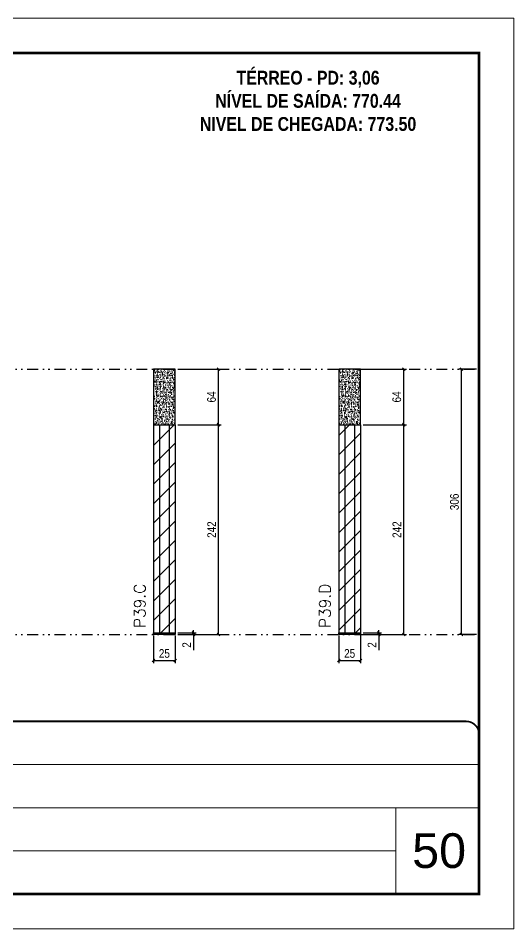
# Model space of a CAD drawing. Extents: x 14400 to 27878, y -21631 to 6985.
# Drawn here: x 16912 to 17483, y -7848 to -6798 of the extents above; entities that cross this region are included whole.
import ezdxf

# ---------------------------------------------------------------- set-up
doc = ezdxf.new("R2010")
doc.units = 0
for name, pattern in [('CONTINUO', [0]), ('DASHED', [0.75, 0.5, -0.25]), ('DIVIDE2', [0.625, 0.25, -0.125, 0, -0.125, 0, -0.125])]:
    doc.linetypes.add(name, pattern=pattern)
for name, color, linetype, lineweight in [('CARIMBO', 255, 'Continuous', 9), ('Folhas', 255, 'Continuous', 9), ('Hachura', 251, 'Continuous', 9), ('SARRAFO DE PRESSAO', 251, 'DASHED', 9), ('Texto Seção', 7, 'Continuous', 15)]:
    doc.layers.add(name, color=color, linetype=linetype, lineweight=lineweight)
for name, color, linetype in [('COTA', 241, 'Continuous'), ('NOMENCLATURA', 7, 'Continuous'), ('Nível', 160, 'Continuous'), ('Painéis', 200, 'Continuous'), ('SARR_2.2x7', 40, 'Continuous')]:
    doc.layers.add(name, color=color, linetype=linetype)
doc.styles.add('ARIAL', font='arial.ttf')
doc.styles.add('COTA TECNICA', font='techl___.ttf', dxfattribs={"height": 10})
doc.styles.add('COTA TECNICA-50', font='techl___.ttf', dxfattribs={"height": 10})
doc.styles.add('REGUA-120', font='ROMANS.shx', dxfattribs={"height": 15})
doc.styles.add('ROMANC', font='techb___.ttf', dxfattribs={"height": 2.5})
doc.dimstyles.new('COTA PAINEL-50', dxfattribs={"dimtxt": 10, "dimasz": 3, "dimexe": 3, "dimexo": 3, "dimgap": 3, "dimtad": 1, "dimdec": 1, "dimzin": 12, "dimdsep": 46, "dimtxsty": 'COTA TECNICA-50', "dimblk1": 'OBLIQUE', "dimblk2": 'OBLIQUE', "dimsah": 1, "dimcen": 0.9, "dimclrd": 4, "dimclre": 4, "dimclrt": 240, "dimadec": 1, "dimazin": 3, "dimtfac": 1, "dimtdec": 1, "dimtmove": 0, "dimatfit": 3, "dimfxl": 1, "dimtolj": 1, "dimtzin": 12, "dimarcsym": 0})
doc.dimstyles.new('PAINEL', dxfattribs={"dimtxt": 10, "dimasz": 3, "dimexe": 3, "dimexo": 3, "dimgap": 3, "dimtad": 1, "dimdec": 1, "dimzin": 12, "dimdsep": 46, "dimtxsty": 'COTA TECNICA', "dimblk1": 'OBLIQUE', "dimblk2": 'OBLIQUE', "dimsah": 1, "dimcen": 0.9, "dimclrd": 4, "dimclre": 4, "dimclrt": 240, "dimadec": 1, "dimazin": 3, "dimtfac": 1, "dimtdec": 1, "dimtmove": 0, "dimatfit": 3, "dimfxl": 1, "dimtolj": 1, "dimtzin": 12, "dimarcsym": 0})

# ---------------------------------------------------------------- blocks, each defined once
blk = doc.blocks.new('9999999999')
at = {"color": 30, "linetype": 'CONTINUO'}
for p, q in [((98564.6, 34379.6), (99584, 34379.6)), ((98564.6, 34329.8), (99488, 34329.8)), ((99584, 34329.8), (99488, 34329.8)), ((99488, 34329.8), (99488, 34230.2)), ((98564.6, 34280), (99488, 34280))]:
    blk.add_line(p, q, dxfattribs=at)
at = {"color": 30, "linetype": 'CONTINUO', "const_width": 2}
blk.add_lwpolyline([(99584, 34230.2), (99584, 34414.4, 0.414214), (99569, 34429.4), (98229, 34429.4, 0.414214), (98214, 34414.4), (98214, 34245.2, 0.414214), (98229, 34230.2), (99584, 34230.2)], format="xyb", dxfattribs=at)
at = {"layer": 'Folhas'}
blk.add_lwpolyline([(98139, 34190.2), (99624, 34190.2), (99624, 35240.2), (98139, 35240.2)], close=True, dxfattribs=at)
at = {"layer": 'Folhas', "color": 30, "const_width": 3}
blk.add_lwpolyline([(98214, 34230.2), (99584, 34230.2), (99584, 35200.2), (98214, 35200.2)], close=True, dxfattribs=at)
blk = doc.blocks.new('_Oblique')
at = {"color": 0, "linetype": 'ByBlock', "lineweight": -2}
blk.add_line((-0.5, -0.5), (0.5, 0.5), dxfattribs=at)
blk = doc.blocks.new('*D2342')
at = {"layer": 'COTA', "color": 4, "lineweight": -2, "transparency": 16777216}
for p, q in [((17068.2, -7509.9), (17068.2, -7541.8)), ((17093.2, -7509.9), (17093.2, -7541.8)), ((17068.2, -7538.8), (17093.2, -7538.8))]:
    blk.add_line(p, q, dxfattribs=at)
at = {"layer": 'Defpoints', "color": 0, "transparency": 16777216}
for p in [(17068.2, -7506.9), (17093.2, -7506.9), (17093.2, -7538.8)]:
    blk.add_point(p, dxfattribs=at)
at = {"layer": 'COTA', "color": 4, "lineweight": -2, "transparency": 16777216, "xscale": 3, "yscale": 3, "zscale": 3, "rotation": 180}
blk.add_blockref('_Oblique', (17068.2, -7538.8), dxfattribs=at)
at = {"layer": 'COTA', "color": 4, "lineweight": -2, "transparency": 16777216, "xscale": 3, "yscale": 3, "zscale": 3}
blk.add_blockref('_Oblique', (17093.2, -7538.8), dxfattribs=at)
at = {"layer": 'COTA', "color": 240, "transparency": 16777216, "insert": (17080.7, -7530.7), "char_height": 10, "attachment_point": 5, "style": 'COTA TECNICA'}
blk.add_mtext('\\A1;25', dxfattribs=at)
blk = doc.blocks.new('*D2343')
at = {"layer": 'COTA', "color": 4, "lineweight": -2, "transparency": 16777216}
for p, q in [((17096.2, -7506.9), (17117.4, -7506.9)), ((17114.4, -7506.9), (17114.4, -7503.9)), ((17114.4, -7506.9), (17114.4, -7508.9)), ((17096.2, -7508.9), (17117.4, -7508.9)), ((17114.4, -7508.9), (17114.4, -7527))]:
    blk.add_line(p, q, dxfattribs=at)
at = {"layer": 'Defpoints', "color": 0, "transparency": 16777216}
for p in [(17093.2, -7506.9), (17114.4, -7506.9), (17093.2, -7508.9)]:
    blk.add_point(p, dxfattribs=at)
at = {"layer": 'COTA', "color": 4, "lineweight": -2, "transparency": 16777216, "xscale": 3, "yscale": 3, "zscale": 3}
for p, rotation in [((17114.4, -7506.9), 270), ((17114.4, -7508.9), 90)]:
    blk.add_blockref('_Oblique', p, dxfattribs=dict(at, rotation=rotation))
at = {"layer": 'COTA', "color": 240, "transparency": 16777216, "insert": (17106.4, -7520.9), "char_height": 10, "attachment_point": 5, "rotation": 90, "style": 'COTA TECNICA-50'}
blk.add_mtext('\\A1;2', dxfattribs=at)
blk = doc.blocks.new('*D2344')
at = {"layer": 'COTA', "color": 4, "lineweight": -2, "transparency": 16777216}
for p, q in [((17096.2, -7266.9), (17146.2, -7266.9)), ((17143.2, -7508.9), (17143.2, -7266.9)), ((17096.2, -7508.9), (17146.2, -7508.9))]:
    blk.add_line(p, q, dxfattribs=at)
at = {"layer": 'Defpoints', "color": 0, "transparency": 16777216}
for p in [(17093.2, -7266.9), (17143.2, -7266.9), (17093.2, -7508.9)]:
    blk.add_point(p, dxfattribs=at)
at = {"layer": 'COTA', "color": 4, "lineweight": -2, "transparency": 16777216, "xscale": 3, "yscale": 3, "zscale": 3}
for p, rotation in [((17143.2, -7266.9), 90), ((17143.2, -7508.9), 270)]:
    blk.add_blockref('_Oblique', p, dxfattribs=dict(at, rotation=rotation))
at = {"layer": 'COTA', "color": 240, "transparency": 16777216, "insert": (17135.2, -7387.9), "char_height": 10, "attachment_point": 5, "rotation": 90, "style": 'COTA TECNICA-50'}
blk.add_mtext('\\A1;242', dxfattribs=at)
blk = doc.blocks.new('*D2355')
at = {"layer": 'COTA', "color": 4, "lineweight": -2, "transparency": 16777216}
for p, q in [((17096.2, -7202.9), (17146.2, -7202.9)), ((17143.2, -7266.9), (17143.2, -7202.9)), ((17096.2, -7266.9), (17146.2, -7266.9))]:
    blk.add_line(p, q, dxfattribs=at)
at = {"layer": 'Defpoints', "color": 0, "transparency": 16777216}
for p in [(17093.2, -7202.9), (17143.2, -7202.9), (17093.2, -7266.9)]:
    blk.add_point(p, dxfattribs=at)
at = {"layer": 'COTA', "color": 4, "lineweight": -2, "transparency": 16777216, "xscale": 3, "yscale": 3, "zscale": 3}
for p, rotation in [((17143.2, -7202.9), 90), ((17143.2, -7266.9), 270)]:
    blk.add_blockref('_Oblique', p, dxfattribs=dict(at, rotation=rotation))
at = {"layer": 'COTA', "color": 240, "transparency": 16777216, "insert": (17135.1, -7234.9), "char_height": 10, "attachment_point": 5, "rotation": 90, "style": 'COTA TECNICA'}
blk.add_mtext('\\A1;64', dxfattribs=at)
blk = doc.blocks.new('*D2356')
at = {"layer": 'COTA', "color": 4, "lineweight": -2, "transparency": 16777216}
for p, q in [((17440.5, -7202.9), (17420.3, -7202.9)), ((17423.3, -7508.9), (17423.3, -7202.9)), ((17440.5, -7508.9), (17420.3, -7508.9))]:
    blk.add_line(p, q, dxfattribs=at)
at = {"layer": 'Defpoints', "color": 0, "transparency": 16777216}
for p in [(17423.3, -7202.9), (17443.5, -7202.9), (17443.5, -7508.9)]:
    blk.add_point(p, dxfattribs=at)
at = {"layer": 'COTA', "color": 4, "lineweight": -2, "transparency": 16777216, "xscale": 3, "yscale": 3, "zscale": 3}
for p, rotation in [((17423.3, -7202.9), 90), ((17423.3, -7508.9), 270)]:
    blk.add_blockref('_Oblique', p, dxfattribs=dict(at, rotation=rotation))
at = {"layer": 'COTA', "color": 240, "transparency": 16777216, "insert": (17415.1, -7355.9), "char_height": 10, "attachment_point": 5, "rotation": 90, "style": 'COTA TECNICA'}
blk.add_mtext('\\A1;306', dxfattribs=at)
blk = doc.blocks.new('*D2339')
at = {"layer": 'COTA', "color": 4, "lineweight": -2, "transparency": 16777216}
for p, q in [((17281.8, -7509.9), (17281.8, -7541.8)), ((17306.8, -7509.9), (17306.8, -7541.8)), ((17281.8, -7538.8), (17306.8, -7538.8))]:
    blk.add_line(p, q, dxfattribs=at)
at = {"layer": 'Defpoints', "color": 0, "transparency": 16777216}
for p in [(17281.8, -7506.9), (17306.8, -7506.9), (17306.8, -7538.8)]:
    blk.add_point(p, dxfattribs=at)
at = {"layer": 'COTA', "color": 4, "lineweight": -2, "transparency": 16777216, "xscale": 3, "yscale": 3, "zscale": 3, "rotation": 180}
blk.add_blockref('_Oblique', (17281.8, -7538.8), dxfattribs=at)
at = {"layer": 'COTA', "color": 4, "lineweight": -2, "transparency": 16777216, "xscale": 3, "yscale": 3, "zscale": 3}
blk.add_blockref('_Oblique', (17306.8, -7538.8), dxfattribs=at)
at = {"layer": 'COTA', "color": 240, "transparency": 16777216, "insert": (17294.3, -7530.7), "char_height": 10, "attachment_point": 5, "style": 'COTA TECNICA'}
blk.add_mtext('\\A1;25', dxfattribs=at)
blk = doc.blocks.new('*D2340')
at = {"layer": 'COTA', "color": 4, "lineweight": -2, "transparency": 16777216}
for p, q in [((17309.8, -7506.9), (17331, -7506.9)), ((17328, -7506.9), (17328, -7503.9)), ((17328, -7506.9), (17328, -7508.9)), ((17309.8, -7508.9), (17331, -7508.9)), ((17328, -7508.9), (17328, -7527))]:
    blk.add_line(p, q, dxfattribs=at)
at = {"layer": 'Defpoints', "color": 0, "transparency": 16777216}
for p in [(17306.8, -7506.9), (17328, -7506.9), (17306.8, -7508.9)]:
    blk.add_point(p, dxfattribs=at)
at = {"layer": 'COTA', "color": 4, "lineweight": -2, "transparency": 16777216, "xscale": 3, "yscale": 3, "zscale": 3}
for p, rotation in [((17328, -7506.9), 270), ((17328, -7508.9), 90)]:
    blk.add_blockref('_Oblique', p, dxfattribs=dict(at, rotation=rotation))
at = {"layer": 'COTA', "color": 240, "transparency": 16777216, "insert": (17320, -7520.9), "char_height": 10, "attachment_point": 5, "rotation": 90, "style": 'COTA TECNICA-50'}
blk.add_mtext('\\A1;2', dxfattribs=at)
blk = doc.blocks.new('*D2341')
at = {"layer": 'COTA', "color": 4, "lineweight": -2, "transparency": 16777216}
for p, q in [((17309.8, -7266.9), (17359.8, -7266.9)), ((17356.8, -7508.9), (17356.8, -7266.9)), ((17309.8, -7508.9), (17359.8, -7508.9))]:
    blk.add_line(p, q, dxfattribs=at)
at = {"layer": 'Defpoints', "color": 0, "transparency": 16777216}
for p in [(17306.8, -7266.9), (17356.8, -7266.9), (17306.8, -7508.9)]:
    blk.add_point(p, dxfattribs=at)
at = {"layer": 'COTA', "color": 4, "lineweight": -2, "transparency": 16777216, "xscale": 3, "yscale": 3, "zscale": 3}
for p, rotation in [((17356.8, -7266.9), 90), ((17356.8, -7508.9), 270)]:
    blk.add_blockref('_Oblique', p, dxfattribs=dict(at, rotation=rotation))
at = {"layer": 'COTA', "color": 240, "transparency": 16777216, "insert": (17348.7, -7387.9), "char_height": 10, "attachment_point": 5, "rotation": 90, "style": 'COTA TECNICA-50'}
blk.add_mtext('\\A1;242', dxfattribs=at)
blk = doc.blocks.new('*D2354')
at = {"layer": 'COTA', "color": 4, "lineweight": -2, "transparency": 16777216}
for p, q in [((17309.8, -7202.9), (17359.8, -7202.9)), ((17356.8, -7266.9), (17356.8, -7202.9)), ((17309.8, -7266.9), (17359.8, -7266.9))]:
    blk.add_line(p, q, dxfattribs=at)
at = {"layer": 'Defpoints', "color": 0, "transparency": 16777216}
for p in [(17306.8, -7202.9), (17356.8, -7202.9), (17306.8, -7266.9)]:
    blk.add_point(p, dxfattribs=at)
at = {"layer": 'COTA', "color": 4, "lineweight": -2, "transparency": 16777216, "xscale": 3, "yscale": 3, "zscale": 3}
for p, rotation in [((17356.8, -7202.9), 90), ((17356.8, -7266.9), 270)]:
    blk.add_blockref('_Oblique', p, dxfattribs=dict(at, rotation=rotation))
at = {"layer": 'COTA', "color": 240, "transparency": 16777216, "insert": (17348.6, -7234.9), "char_height": 10, "attachment_point": 5, "rotation": 90, "style": 'COTA TECNICA'}
blk.add_mtext('\\A1;64', dxfattribs=at)

msp = doc.modelspace()

# ---------------------------------------------------------------- hatches: boundary and pattern name
at = {"layer": 'COTA'}
h = msp.add_hatch(dxfattribs=at)
h.set_pattern_fill('AR-CONC', color=256, scale=0.03)
h.set_pattern_definition([(50, (-3170, -2091.15), (5.4655401, -0.4781726), [0.5715, -6.2865]), (355, (-3170, -2091.15), (-1.0573026, 5.7317054), [0.4572, -5.0292175]), (100.451445, (-3169.5445, -2091.19), (4.4082374, 5.2535326), [0.4857003, -5.3427073]), (46.1842, (-3170, -2089.626), (8.1323712, -1.2612698), [0.85725, -9.42975]), (96.635558, (-3169.322, -2089.731), (7.122124, 7.4227837), [0.7285507, -8.0140682]), (351.18415, (-3170, -2089.626), (7.122124, 7.4227837), [0.685799, -7.543792]), (21, (-3169.238, -2090.007), (4.5484317, -3.0679559), [0.5715, -6.2865]), (326, (-3169.238, -2090.007), (1.8540609, 5.525639), [0.4572, -5.0292]), (71.451445, (-3168.859, -2090.263), (6.4024926, 2.457683), [0.4857003, -5.3426981]), (37.5, (-3170, -2091.1502), (0.0926581, 2.53665117), [0, -4.96824, 0, -5.1054, 0, -5.04825]), (7.5, (-3170, -2091.1502), (2.00458988, 3.00541724), [0, -2.91084, 0, -4.85394, 0, -1.92405]), (327.5, (-3171.6993, -2091.1502), (4.06771786, -0.17186232), [0, -1.905, 0, -5.9436, 0, -7.8867]), (317.5, (-3172.4613, -2091.1502), (4.44387544, 0.76279473), [0, -2.4765, 0, -3.94716, 0, -5.6007])])
h.paths.add_polyline_path([(17093.25, -7202.89), (17068.25, -7202.89), (17068.25, -7266.89), (17093.25, -7266.89)])
h = msp.add_hatch(dxfattribs=at)
h.set_pattern_fill('AR-CONC', color=256, scale=0.03)
h.set_pattern_definition([(50, (-2956.4846, -2091.15), (5.4655401, -0.4781726), [0.5715, -6.2865]), (355, (-2956.4846, -2091.15), (-1.0573026, 5.7317054), [0.4572, -5.0292175]), (100.451445, (-2956.029, -2091.19), (4.4082374, 5.2535326), [0.4857003, -5.3427073]), (46.1842, (-2956.4846, -2089.626), (8.1323712, -1.2612698), [0.85725, -9.42975]), (96.635558, (-2955.807, -2089.731), (7.122124, 7.4227837), [0.7285507, -8.0140682]), (351.18415, (-2956.485, -2089.626), (7.122124, 7.4227837), [0.685799, -7.543792]), (21, (-2955.7226, -2090.007), (4.5484317, -3.0679559), [0.5715, -6.2865]), (326, (-2955.7226, -2090.007), (1.8540609, 5.525639), [0.4572, -5.0292]), (71.451445, (-2955.3435, -2090.263), (6.4024926, 2.457683), [0.4857003, -5.3426981]), (37.5, (-2956.4846, -2091.1502), (0.0926581, 2.53665117), [0, -4.96824, 0, -5.1054, 0, -5.04825]), (7.5, (-2956.4846, -2091.1502), (2.00458988, 3.00541724), [0, -2.91084, 0, -4.85394, 0, -1.92405]), (327.5, (-2958.1838, -2091.1502), (4.06771786, -0.17186232), [0, -1.905, 0, -5.9436, 0, -7.8867]), (317.5, (-2958.946, -2091.1502), (4.44387544, 0.76279473), [0, -2.4765, 0, -3.94716, 0, -5.6007])])
h.paths.add_polyline_path([(17306.76, -7202.89), (17281.76, -7202.89), (17281.76, -7266.89), (17306.76, -7266.89)])
at = {"layer": 'Hachura'}
h = msp.add_hatch(dxfattribs=at)
h.set_pattern_fill('ANSI31', color=256, scale=5)
h.paths.add_polyline_path([(17093.25, -7266.89), (17068.25, -7266.89), (17068.25, -7506.89), (17093.25, -7506.89)])
h.paths.add_polyline_path([(17306.76, -7266.89), (17281.76, -7266.89), (17281.76, -7506.89), (17306.76, -7506.89)])

# ---------------------------------------------------------------- linework, layer by layer
at = {"layer": 'COTA'}
for points in [[(17068.25, -7266.89), (17093.25, -7266.89), (17093.25, -7202.89), (17068.25, -7202.89)], [(17281.76, -7266.89), (17306.76, -7266.89), (17306.76, -7202.89), (17281.76, -7202.89)]]:
    msp.add_lwpolyline(points, close=True, dxfattribs=at)
at = {"layer": 'Nível', "color": 4, "linetype": 'DIVIDE2', "ltscale": 50}
for p, q in [((16073.47, -7202.89), (17443.47, -7202.89)), ((16073.47, -7508.89), (17443.47, -7508.89))]:
    msp.add_line(p, q, dxfattribs=at)
at = {"layer": 'Painéis'}
for p, q in [((17068.25, -7266.89), (17068.25, -7506.89)), ((17068.25, -7266.89), (17093.25, -7266.89)), ((17093.25, -7266.89), (17093.25, -7506.89)), ((17281.76, -7266.89), (17281.76, -7506.89)), ((17281.76, -7266.89), (17306.76, -7266.89)), ((17306.76, -7266.89), (17306.76, -7506.89)), ((17068.25, -7506.89), (17093.25, -7506.89)), ((17068.25, -7506.89), (17093.25, -7506.89)), ((17068.25, -7508.89), (17068.25, -7506.89)), ((17093.25, -7506.89), (17093.25, -7508.89)), ((17281.76, -7506.89), (17306.76, -7506.89)), ((17281.76, -7506.89), (17306.76, -7506.89)), ((17281.76, -7508.89), (17281.76, -7506.89)), ((17306.76, -7506.89), (17306.76, -7508.89)), ((17093.25, -7508.89), (17068.25, -7508.89)), ((17306.76, -7508.89), (17281.76, -7508.89))]:
    msp.add_line(p, q, dxfattribs=at)
at = {"layer": 'SARR_2.2x7'}
for p, q in [((17075.25, -7266.89), (17075.25, -7506.89)), ((17086.25, -7266.89), (17086.25, -7506.89)), ((17288.76, -7266.89), (17288.76, -7506.89)), ((17299.76, -7266.89), (17299.76, -7506.89))]:
    msp.add_line(p, q, dxfattribs=at)

# ---------------------------------------------------------------- block references
at = {"layer": 'SARRAFO DE PRESSAO', "color": 6, "linetype": 'ByBlock'}
msp.add_blockref('9999999999', (-82140.51, -42038.38), dxfattribs=at)

# ---------------------------------------------------------------- texts
at = {"layer": 'CARIMBO', "style": 'ARIAL'}
msp.add_text('50', height=40, dxfattribs=at).set_placement((17366.33, -7778.03))
at = {"layer": 'NOMENCLATURA', "color": 2, "insert": (17246.31, -6832.11), "char_height": 16, "attachment_point": 2, "style": 'ROMANC'}
msp.add_mtext_dynamic_manual_height_columns('\\PTÉRREO - PD: 3,06\\PNÍVEL DE SAÍDA: 770.44\\PNIVEL DE CHEGADA: 773.50', width=432.3511, gutter_width=1, heights=[0], dxfattribs=at)
at = {"layer": 'Texto Seção', "char_height": 13, "width": 370.6998, "attachment_point": 7, "rotation": 90, "style": 'REGUA-120'}
for s, insert in [('P39.C', (17058.8, -7501.48)), ('P39.D', (17272.31, -7501.48))]:
    msp.add_mtext(s, dxfattribs=dict(at, insert=insert))

# ---------------------------------------------------------------- dimensions: what is measured, and where the dimension line sits
at = {"layer": 'COTA'}
for base, p1, p2, dimstyle, picture, middle in [((17143.24, -7202.89), (17093.25, -7266.89), (17093.25, -7202.89), 'PAINEL', '*D2355', (17135.13, -7234.89)), ((17356.75, -7202.89), (17306.76, -7266.89), (17306.76, -7202.89), 'PAINEL', '*D2354', (17348.65, -7234.89)), ((17423.35, -7202.89), (17443.47, -7508.89), (17443.47, -7202.89), 'PAINEL', '*D2356', (17415.13, -7355.89)), ((17143.24, -7266.89), (17093.25, -7508.89), (17093.25, -7266.89), 'COTA PAINEL-50', '*D2344', (17135.16, -7387.89)), ((17356.75, -7266.89), (17306.76, -7508.89), (17306.76, -7266.89), 'COTA PAINEL-50', '*D2341', (17348.68, -7387.89))]:
    dim = msp.add_linear_dim(base=base, p1=p1, p2=p2, angle=90, dimstyle=dimstyle, dxfattribs=at)
    dim.commit()
    dim.dimension.update_dxf_attribs({"geometry": picture, "text_midpoint": middle})
for base, p1, p2, picture, middle in [((17093.25, -7538.79), (17068.25, -7506.89), (17093.25, -7506.89), '*D2342', (17080.75, -7530.68)), ((17306.76, -7538.79), (17281.76, -7506.89), (17306.76, -7506.89), '*D2339', (17294.26, -7530.68))]:
    dim = msp.add_linear_dim(base=base, p1=p1, p2=p2, dimstyle='PAINEL', override={"dimarcsym": 2}, dxfattribs=at)
    dim.commit()
    dim.dimension.update_dxf_attribs({"geometry": picture, "text_midpoint": middle})
for base, p1, p2, picture, middle in [((17114.44, -7506.89), (17093.25, -7508.89), (17093.25, -7506.89), '*D2343', (17114.44, -7520.95)), ((17327.96, -7506.89), (17306.76, -7508.89), (17306.76, -7506.89), '*D2340', (17327.96, -7520.95))]:
    dim = msp.add_linear_dim(base=base, p1=p1, p2=p2, angle=90, dimstyle='COTA PAINEL-50', dxfattribs=at)
    dim.commit()
    dim.dimension.update_dxf_attribs({"geometry": picture, "text_midpoint": middle, "dimtype": 160})

doc.saveas('drawing.dxf')
